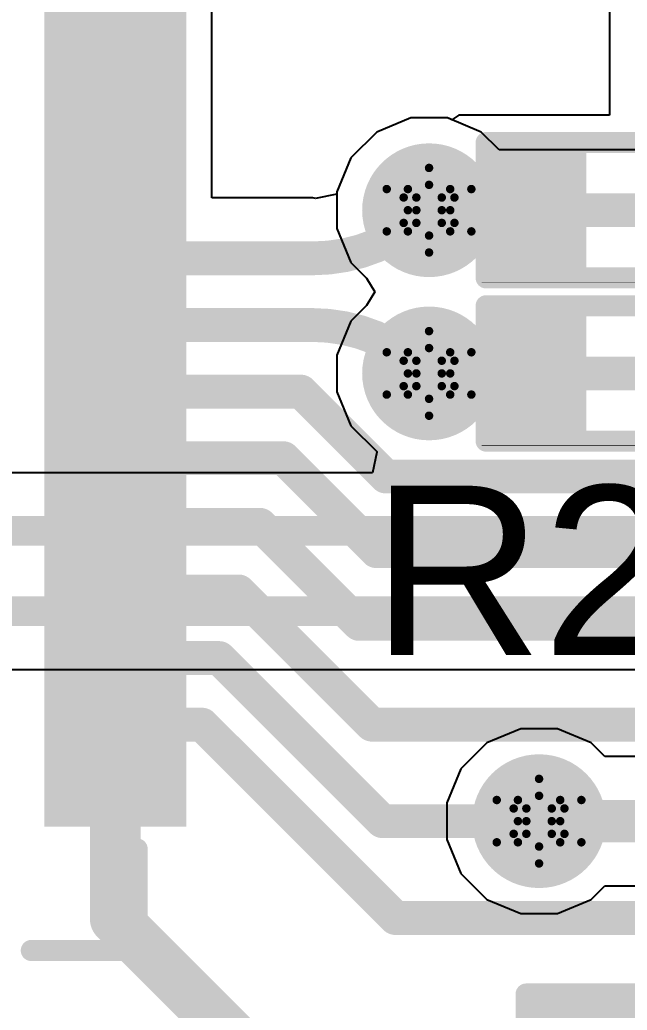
# Model space of a CAD drawing. Header units: inches. Extents: x -18 to 237, y -41 to 211.
# Drawn here: x 23 to 26.65, y 51.1 to 57.05 of the extents above; entities that cross this region are included whole.
import ezdxf

# ---------------------------------------------------------------- set-up
doc = ezdxf.new("R2010")
doc.units = ezdxf.units.IN
for name, color, linetype in [('Bottom Layer', 5, 'Continuous'), ('Bottom Solder', 6, 'Continuous'), ('Drill Drawing', 1, 'Continuous'), ('Top Layer', 1, 'Continuous'), ('Top Overlay', 2, 'Continuous'), ('Top Paste', 8, 'Continuous'), ('Top Solder', 216, 'Continuous'), ('Via Holes', 16, 'Continuous')]:
    doc.layers.add(name, color=color, linetype=linetype)
doc.styles.add('Arial', font='', dxfattribs={"height": 0.2})
doc.styles.get('Arial').set_extended_font_data('Arial')

# ---------------------------------------------------------------- blocks, each defined once
blk = doc.blocks.new('56_QFN__7_7__28')
at = {"layer": 'Top Layer'}
for points in [[(3.1, 1.91), (3.75, 1.91), (3.75, 1.69), (3.1, 1.69)], [(3.1, 1.51), (3.75, 1.51), (3.75, 1.29), (3.1, 1.29)], [(3.1, 1.11), (3.75, 1.11), (3.75, 0.89), (3.1, 0.89)], [(3.1, 0.71), (3.75, 0.71), (3.75, 0.49), (3.1, 0.49)], [(3.1, 0.31), (3.75, 0.31), (3.75, 0.09), (3.1, 0.09)], [(3.1, -0.09), (3.75, -0.09), (3.75, -0.31), (3.1, -0.31)], [(3.1, -0.49), (3.75, -0.49), (3.75, -0.71), (3.1, -0.71)], [(3.1, -0.89), (3.75, -0.89), (3.75, -1.11), (3.1, -1.11)], [(3.1, -1.29), (3.75, -1.29), (3.75, -1.51), (3.1, -1.51)], [(3.1, -1.69), (3.75, -1.69), (3.75, -1.91), (3.1, -1.91)], [(3.1, -2.09), (3.75, -2.09), (3.75, -2.31), (3.1, -2.31)], [(3.1, -2.49), (3.75, -2.49), (3.75, -2.71), (3.1, -2.71)]]:
    blk.add_hatch(color=1, dxfattribs=at).paths.add_polyline_path(points)
at = {"layer": 'Top Paste'}
for points in [[(3.1, 1.91), (3.75, 1.91), (3.75, 1.69), (3.1, 1.69)], [(3.1, 1.51), (3.75, 1.51), (3.75, 1.29), (3.1, 1.29)], [(3.1, 1.11), (3.75, 1.11), (3.75, 0.89), (3.1, 0.89)], [(3.1, 0.71), (3.75, 0.71), (3.75, 0.49), (3.1, 0.49)], [(3.1, 0.31), (3.75, 0.31), (3.75, 0.09), (3.1, 0.09)], [(3.1, -0.09), (3.75, -0.09), (3.75, -0.31), (3.1, -0.31)], [(3.1, -0.49), (3.75, -0.49), (3.75, -0.71), (3.1, -0.71)], [(3.1, -0.89), (3.75, -0.89), (3.75, -1.11), (3.1, -1.11)], [(3.1, -1.29), (3.75, -1.29), (3.75, -1.51), (3.1, -1.51)], [(3.1, -1.69), (3.75, -1.69), (3.75, -1.91), (3.1, -1.91)], [(3.1, -2.09), (3.75, -2.09), (3.75, -2.31), (3.1, -2.31)], [(3.1, -2.49), (3.75, -2.49), (3.75, -2.71), (3.1, -2.71)]]:
    blk.add_hatch(color=8, dxfattribs=at).paths.add_polyline_path(points)
at = {"layer": 'Top Solder'}
for points in [[(2.9984, 2.4116), (3.8516, 2.4116), (3.8516, 1.9884), (2.9984, 1.9884)], [(2.9984, 2.0116), (3.8516, 2.0116), (3.8516, 1.5884), (2.9984, 1.5884)], [(2.9984, 1.6116), (3.8516, 1.6116), (3.8516, 1.1884), (2.9984, 1.1884)], [(2.9984, 1.2116), (3.8516, 1.2116), (3.8516, 0.7884), (2.9984, 0.7884)], [(2.9984, 0.8116), (3.8516, 0.8116), (3.8516, 0.3884), (2.9984, 0.3884)], [(2.9984, 0.4116), (3.8516, 0.4116), (3.8516, -0.0116), (2.9984, -0.0116)], [(2.9984, 0.0116), (3.8516, 0.0116), (3.8516, -0.4116), (2.9984, -0.4116)], [(2.9984, -0.3884), (3.8516, -0.3884), (3.8516, -0.8116), (2.9984, -0.8116)], [(2.9984, -0.7884), (3.8516, -0.7884), (3.8516, -1.2116), (2.9984, -1.2116)], [(2.9984, -1.1884), (3.8516, -1.1884), (3.8516, -1.6116), (2.9984, -1.6116)], [(2.9984, -1.5884), (3.8516, -1.5884), (3.8516, -2.0116), (2.9984, -2.0116)], [(2.9984, -1.9884), (3.8516, -1.9884), (3.8516, -2.4116), (2.9984, -2.4116)], [(2.9984, -2.3884), (3.8516, -2.3884), (3.8516, -2.8116), (2.9984, -2.8116)]]:
    blk.add_hatch(color=216, dxfattribs=at).paths.add_polyline_path(points)
at = {"layer": 'Top Overlay'}
for points in [[(3.556, -3.556, 0.127, 0.127, 0), (3.556, -2.9464, 0.127, 0.127, 0)], [(2.921, -3.556, 0.127, 0.127, 0), (3.556, -3.556, 0.127, 0.127, 0)]]:
    blk.add_lwpolyline(points, format="xyseb", dxfattribs=at)
for points in [[(3.5242, -2.9464, 0.0635, 0.0635, 1), (3.5877, -2.9464, 0.0635, 0.0635, 1)], [(2.8893, -3.556, 0.0635, 0.0635, 1), (2.9527, -3.556, 0.0635, 0.0635, 1)], [(3.5242, -3.556, 0.0635, 0.0635, 1), (3.5877, -3.556, 0.0635, 0.0635, 1)], [(3.5242, -3.556, 0.0635, 0.0635, 1), (3.5877, -3.556, 0.0635, 0.0635, 1)]]:
    blk.add_lwpolyline(points, format="xyseb", close=True, dxfattribs=at)
blk = doc.blocks.new('R___0402_55')
at = {"layer": 'Top Layer'}
for points in [[(-0.6985, -0.3175), (-0.6985, 0.3175), (-0.2413, 0.3175), (-0.2413, -0.3175)], [(0.2413, -0.3175), (0.2413, 0.3175), (0.6985, 0.3175), (0.6985, -0.3175)]]:
    blk.add_hatch(color=1, dxfattribs=at).paths.add_polyline_path(points)
at = {"layer": 'Top Paste'}
for points in [[(-0.6985, -0.3175), (-0.6985, 0.3175), (-0.2413, 0.3175), (-0.2413, -0.3175)], [(0.2413, -0.3175), (0.2413, 0.3175), (0.6985, 0.3175), (0.6985, -0.3175)]]:
    blk.add_hatch(color=8, dxfattribs=at).paths.add_polyline_path(points)
at = {"layer": 'Top Solder'}
for points in [[(-0.7535, -0.3725), (-0.7535, 0.3725), (-0.1863, 0.3725), (-0.1863, -0.3725)], [(0.1863, -0.3725), (0.1863, 0.3725), (0.7535, 0.3725), (0.7535, -0.3725)]]:
    blk.add_hatch(color=216, dxfattribs=at).paths.add_polyline_path(points)
at = {"layer": 'Top Overlay'}
for points in [[(-0.7874, -0.4064, 0.127, 0.127, 0), (-0.7874, 0.4064, 0.127, 0.127, 0)], [(-0.7874, 0.4064, 0.127, 0.127, 0), (0.7874, 0.4064, 0.127, 0.127, 0)], [(0.7874, -0.4064, 0.127, 0.127, 0), (0.7874, 0.4064, 0.127, 0.127, 0)], [(-0.7874, -0.4064, 0.127, 0.127, 0), (0.7874, -0.4064, 0.127, 0.127, 0)], [(-0.8128, -0.4318, 0.00323, 0.00323, 0), (0.8128, -0.4318, 0.00323, 0.00323, 0)]]:
    blk.add_lwpolyline(points, format="xyseb", dxfattribs=at)
for points in [[(-0.8191, 0.4064, 0.0635, 0.0635, 1), (-0.7556, 0.4064, 0.0635, 0.0635, 1)], [(-0.8191, 0.4064, 0.0635, 0.0635, 1), (-0.7556, 0.4064, 0.0635, 0.0635, 1)], [(0.7556, 0.4064, 0.0635, 0.0635, 1), (0.8191, 0.4064, 0.0635, 0.0635, 1)], [(0.7556, 0.4064, 0.0635, 0.0635, 1), (0.8191, 0.4064, 0.0635, 0.0635, 1)], [(-0.8191, -0.4064, 0.0635, 0.0635, 1), (-0.7556, -0.4064, 0.0635, 0.0635, 1)], [(-0.8191, -0.4064, 0.0635, 0.0635, 1), (-0.7556, -0.4064, 0.0635, 0.0635, 1)], [(0.7556, -0.4064, 0.0635, 0.0635, 1), (0.8191, -0.4064, 0.0635, 0.0635, 1)], [(0.7556, -0.4064, 0.0635, 0.0635, 1), (0.8191, -0.4064, 0.0635, 0.0635, 1)], [(-0.8136, -0.4318, 0.00161, 0.00161, 1), (-0.812, -0.4318, 0.00161, 0.00161, 1)], [(0.812, -0.4318, 0.00161, 0.00161, 1), (0.8136, -0.4318, 0.00161, 0.00161, 1)]]:
    blk.add_lwpolyline(points, format="xyseb", close=True, dxfattribs=at)
blk = doc.blocks.new('R___0402_56')
at = {"layer": 'Top Layer'}
for points in [[(-0.6985, -0.3175), (-0.6985, 0.3175), (-0.2413, 0.3175), (-0.2413, -0.3175)], [(0.2413, -0.3175), (0.2413, 0.3175), (0.6985, 0.3175), (0.6985, -0.3175)]]:
    blk.add_hatch(color=1, dxfattribs=at).paths.add_polyline_path(points)
at = {"layer": 'Top Paste'}
for points in [[(-0.6985, -0.3175), (-0.6985, 0.3175), (-0.2413, 0.3175), (-0.2413, -0.3175)], [(0.2413, -0.3175), (0.2413, 0.3175), (0.6985, 0.3175), (0.6985, -0.3175)]]:
    blk.add_hatch(color=8, dxfattribs=at).paths.add_polyline_path(points)
at = {"layer": 'Top Solder'}
for points in [[(-0.7535, -0.3725), (-0.7535, 0.3725), (-0.1863, 0.3725), (-0.1863, -0.3725)], [(0.1863, -0.3725), (0.1863, 0.3725), (0.7535, 0.3725), (0.7535, -0.3725)]]:
    blk.add_hatch(color=216, dxfattribs=at).paths.add_polyline_path(points)
at = {"layer": 'Top Overlay'}
for points in [[(-0.7874, -0.4064, 0.127, 0.127, 0), (-0.7874, 0.4064, 0.127, 0.127, 0)], [(-0.7874, 0.4064, 0.127, 0.127, 0), (0.7874, 0.4064, 0.127, 0.127, 0)], [(0.7874, -0.4064, 0.127, 0.127, 0), (0.7874, 0.4064, 0.127, 0.127, 0)], [(-0.7874, -0.4064, 0.127, 0.127, 0), (0.7874, -0.4064, 0.127, 0.127, 0)], [(-0.8128, -0.4318, 0.00323, 0.00323, 0), (0.8128, -0.4318, 0.00323, 0.00323, 0)]]:
    blk.add_lwpolyline(points, format="xyseb", dxfattribs=at)
for points in [[(-0.8191, 0.4064, 0.0635, 0.0635, 1), (-0.7556, 0.4064, 0.0635, 0.0635, 1)], [(-0.8191, 0.4064, 0.0635, 0.0635, 1), (-0.7556, 0.4064, 0.0635, 0.0635, 1)], [(0.7556, 0.4064, 0.0635, 0.0635, 1), (0.8191, 0.4064, 0.0635, 0.0635, 1)], [(0.7556, 0.4064, 0.0635, 0.0635, 1), (0.8191, 0.4064, 0.0635, 0.0635, 1)], [(-0.8191, -0.4064, 0.0635, 0.0635, 1), (-0.7556, -0.4064, 0.0635, 0.0635, 1)], [(-0.8191, -0.4064, 0.0635, 0.0635, 1), (-0.7556, -0.4064, 0.0635, 0.0635, 1)], [(0.7556, -0.4064, 0.0635, 0.0635, 1), (0.8191, -0.4064, 0.0635, 0.0635, 1)], [(0.7556, -0.4064, 0.0635, 0.0635, 1), (0.8191, -0.4064, 0.0635, 0.0635, 1)], [(-0.8136, -0.4318, 0.00161, 0.00161, 1), (-0.812, -0.4318, 0.00161, 0.00161, 1)], [(0.812, -0.4318, 0.00161, 0.00161, 1), (0.8136, -0.4318, 0.00161, 0.00161, 1)]]:
    blk.add_lwpolyline(points, format="xyseb", close=True, dxfattribs=at)
blk = doc.blocks.new('C___0402_129')
at = {"layer": 'Top Layer'}
for points in [[(-0.6985, -0.3175), (-0.6985, 0.3175), (-0.2413, 0.3175), (-0.2413, -0.3175)], [(0.2413, -0.3175), (0.2413, 0.3175), (0.6985, 0.3175), (0.6985, -0.3175)]]:
    blk.add_hatch(color=1, dxfattribs=at).paths.add_polyline_path(points)
at = {"layer": 'Top Paste'}
for points in [[(-0.6985, -0.3175), (-0.6985, 0.3175), (-0.2413, 0.3175), (-0.2413, -0.3175)], [(0.2413, -0.3175), (0.2413, 0.3175), (0.6985, 0.3175), (0.6985, -0.3175)]]:
    blk.add_hatch(color=8, dxfattribs=at).paths.add_polyline_path(points)
at = {"layer": 'Top Solder'}
for points in [[(-0.7585, -0.3775), (-0.7585, 0.3775), (-0.1813, 0.3775), (-0.1813, -0.3775)], [(0.1813, -0.3775), (0.1813, 0.3775), (0.7585, 0.3775), (0.7585, -0.3775)]]:
    blk.add_hatch(color=216, dxfattribs=at).paths.add_polyline_path(points)
at = {"layer": 'Top Overlay'}
for points in [[(-0.7874, 0.4064, 0.127, 0.127, 0), (-0.7874, -0.4064, 0.127, 0.127, 0)], [(-0.7874, 0.4064, 0.127, 0.127, 0), (-0.2794, 0.4064, 0.127, 0.127, 0)], [(0.2794, 0.4064, 0.127, 0.127, 0), (0.7874, 0.4064, 0.127, 0.127, 0)], [(0.7874, 0.4064, 0.127, 0.127, 0), (0.7874, -0.4064, 0.127, 0.127, 0)], [(-0.7874, -0.4064, 0.127, 0.127, 0), (-0.2794, -0.4064, 0.127, 0.127, 0)], [(0.2794, -0.4064, 0.127, 0.127, 0), (0.7874, -0.4064, 0.127, 0.127, 0)]]:
    blk.add_lwpolyline(points, format="xyseb", dxfattribs=at)
for points in [[(-0.8191, 0.4064, 0.0635, 0.0635, 1), (-0.7556, 0.4064, 0.0635, 0.0635, 1)], [(-0.8191, 0.4064, 0.0635, 0.0635, 1), (-0.7556, 0.4064, 0.0635, 0.0635, 1)], [(-0.3111, 0.4064, 0.0635, 0.0635, 1), (-0.2477, 0.4064, 0.0635, 0.0635, 1)], [(0.2477, 0.4064, 0.0635, 0.0635, 1), (0.3111, 0.4064, 0.0635, 0.0635, 1)], [(0.7556, 0.4064, 0.0635, 0.0635, 1), (0.8191, 0.4064, 0.0635, 0.0635, 1)], [(0.7556, 0.4064, 0.0635, 0.0635, 1), (0.8191, 0.4064, 0.0635, 0.0635, 1)], [(-0.8191, -0.4064, 0.0635, 0.0635, 1), (-0.7556, -0.4064, 0.0635, 0.0635, 1)], [(-0.8191, -0.4064, 0.0635, 0.0635, 1), (-0.7556, -0.4064, 0.0635, 0.0635, 1)], [(-0.3111, -0.4064, 0.0635, 0.0635, 1), (-0.2477, -0.4064, 0.0635, 0.0635, 1)], [(0.2477, -0.4064, 0.0635, 0.0635, 1), (0.3111, -0.4064, 0.0635, 0.0635, 1)], [(0.7556, -0.4064, 0.0635, 0.0635, 1), (0.8191, -0.4064, 0.0635, 0.0635, 1)], [(0.7556, -0.4064, 0.0635, 0.0635, 1), (0.8191, -0.4064, 0.0635, 0.0635, 1)]]:
    blk.add_lwpolyline(points, format="xyseb", close=True, dxfattribs=at)

msp = doc.modelspace()

# ---------------------------------------------------------------- hatches: boundary and pattern name
at = {"layer": 'Bottom Layer'}
h = msp.add_hatch(color=5, dxfattribs=at)
edge = h.paths.add_edge_path()
edge.add_arc((25.4604, 55.9037), 0.3, 0, 360)
h = msp.add_hatch(color=5, dxfattribs=at)
edge = h.paths.add_edge_path()
edge.add_arc((25.4604, 54.9237), 0.3, 0, 360)
h = msp.add_hatch(color=5, dxfattribs=at)
edge = h.paths.add_edge_path()
edge.add_arc((26.1208, 52.2353), 0.3, 0, 360)
at = {"layer": 'Bottom Solder'}
h = msp.add_hatch(color=6, dxfattribs=at)
edge = h.paths.add_edge_path()
edge.add_arc((25.4604, 55.9037), 0.4016, 0, 360)
h = msp.add_hatch(color=6, dxfattribs=at)
edge = h.paths.add_edge_path()
edge.add_arc((25.4604, 54.9237), 0.4016, 0, 360)
h = msp.add_hatch(color=6, dxfattribs=at)
edge = h.paths.add_edge_path()
edge.add_arc((26.1208, 52.2353), 0.4016, 0, 360)
at = {"layer": 'Top Layer'}
h = msp.add_hatch(color=1, dxfattribs=at)
edge = h.paths.add_edge_path()
edge.add_arc((25.4604, 55.9037), 0.3, 0, 360)
h = msp.add_hatch(color=1, dxfattribs=at)
edge = h.paths.add_edge_path()
edge.add_arc((25.4604, 54.9237), 0.3, 0, 360)
h = msp.add_hatch(color=1, dxfattribs=at)
edge = h.paths.add_edge_path()
edge.add_arc((26.1208, 52.2353), 0.3, 0, 360)
at = {"layer": 'Top Solder'}
h = msp.add_hatch(color=216, dxfattribs=at)
edge = h.paths.add_edge_path()
edge.add_arc((25.4604, 55.9037), 0.4016, 0, 360)
h = msp.add_hatch(color=216, dxfattribs=at)
edge = h.paths.add_edge_path()
edge.add_arc((25.4604, 54.9237), 0.4016, 0, 360)
h = msp.add_hatch(color=216, dxfattribs=at)
edge = h.paths.add_edge_path()
edge.add_arc((26.1208, 52.2353), 0.4016, 0, 360)
at = {"layer": 'Via Holes'}
h = msp.add_hatch(color=7, dxfattribs=at)
edge = h.paths.add_edge_path()
edge.add_arc((25.4604, 55.9037), 0.15, 0, 360)
h = msp.add_hatch(color=7, dxfattribs=at)
edge = h.paths.add_edge_path()
edge.add_arc((25.4604, 54.9237), 0.15, 0, 360)
h = msp.add_hatch(color=7, dxfattribs=at)
edge = h.paths.add_edge_path()
edge.add_arc((26.1208, 52.2353), 0.15, 0, 360)

# ---------------------------------------------------------------- linework, layer by layer
at = {"layer": 'Bottom Layer'}
for p, q in [((25.3502, 56.4577), (25.1466, 56.3733)), ((25.5706, 56.4577), (25.3502, 56.4577)), ((25.7742, 56.3733), (25.5706, 56.4577)), ((25.1466, 56.3733), (24.9907, 56.2175)), ((25.8813, 56.2663), (25.7742, 56.3733)), ((30.6941, 56.2663), (25.8813, 56.2663)), ((24.9907, 56.2175), (24.9064, 56.0139)), ((24.9064, 56.0139), (24.9064, 55.7935)), ((24.9064, 55.7935), (24.9907, 55.5899)), ((24.9907, 55.5899), (25.084, 55.4967)), ((25.084, 55.4967), (25.1343, 55.4137)), ((25.1343, 55.4137), (25.084, 55.3307)), ((25.084, 55.3307), (24.9907, 55.2375)), ((24.9907, 55.2375), (24.9064, 55.0339)), ((24.9064, 55.0339), (24.9064, 54.8135)), ((24.9064, 54.8135), (24.9907, 54.6099)), ((24.9907, 54.6099), (25.146, 54.4546)), ((25.146, 54.4511), (25.1199, 54.3276)), ((25.146, 54.4546), (25.146, 54.4511)), ((25.1199, 54.3276), (22.2127, 54.3276)), ((22.6069, 53.1458), (32.2016, 53.1458)), ((26.0106, 52.7893), (25.807, 52.7049)), ((26.231, 52.7893), (26.0106, 52.7893)), ((26.4346, 52.7049), (26.231, 52.7893)), ((25.807, 52.7049), (25.6511, 52.5491)), ((26.5158, 52.6238), (26.4346, 52.7049)), ((33.9251, 52.6238), (26.5158, 52.6238)), ((25.6511, 52.5491), (25.5668, 52.3455)), ((25.5668, 52.3455), (25.5668, 52.1251)), ((25.5668, 52.1251), (25.6511, 51.9215)), ((25.6511, 51.9215), (25.807, 51.7656)), ((26.4346, 51.7656), (26.5158, 51.8468)), ((26.5158, 51.8468), (31.2094, 51.8468)), ((25.807, 51.7656), (26.0106, 51.6813)), ((26.231, 51.6813), (26.4346, 51.7656)), ((26.0106, 51.6813), (26.231, 51.6813))]:
    msp.add_line(p, q, dxfattribs=at)
for points in [[(25.4604, 55.9037, 0.2032, 0.2032, 0), (31.1151, 55.9037, 0.2032, 0.2032, 0)], [(25.4604, 54.9237, 0.2032, 0.2032, 0), (31.496, 54.9237, 0.2032, 0.2032, 0)], [(22.2127, 53.978, 0.1778, 0.1778, 0), (32.0017, 53.978, 0.1778, 0.1778, 0)], [(22.4126, 53.4954, 0.1778, 0.1778, 0), (32.2016, 53.4954, 0.1778, 0.1778, 0)], [(26.1208, 52.2353, 0.254, 0.254, 0), (34.086, 52.2353, 0.254, 0.254, 0)]]:
    msp.add_lwpolyline(points, format="xyseb", dxfattribs=at)
for points in [[(25.4096, 55.9037, 0.1016, 0.1016, 1), (25.5112, 55.9037, 0.1016, 0.1016, 1)], [(25.4096, 54.9237, 0.1016, 0.1016, 1), (25.5112, 54.9237, 0.1016, 0.1016, 1)], [(26.0573, 52.2353, 0.127, 0.127, 1), (26.1843, 52.2353, 0.127, 0.127, 1)]]:
    msp.add_lwpolyline(points, format="xyseb", close=True, dxfattribs=at)
at = {"layer": 'Drill Drawing'}
for points in [[(25.3334, 56.0307, 0.0508, 0.0508, 0), (25.4604, 56.1577, 0.0508, 0.0508, 0)], [(25.4604, 56.1577, 0.0508, 0.0508, 0), (25.5874, 56.0307, 0.0508, 0.0508, 0)], [(25.3842, 55.9799, 0.0508, 0.0508, 0), (25.4604, 56.0561, 0.0508, 0.0508, 0)], [(25.4604, 56.0561, 0.0508, 0.0508, 0), (25.5366, 55.9799, 0.0508, 0.0508, 0)], [(25.2064, 56.0307, 0.0508, 0.0508, 0), (25.3334, 55.9037, 0.0508, 0.0508, 0)], [(25.2064, 56.0307, 0.0508, 0.0508, 0), (25.3334, 56.0307, 0.0508, 0.0508, 0)], [(25.5874, 56.0307, 0.0508, 0.0508, 0), (25.7144, 56.0307, 0.0508, 0.0508, 0)], [(25.5874, 55.9037, 0.0508, 0.0508, 0), (25.7144, 56.0307, 0.0508, 0.0508, 0)], [(25.308, 55.9799, 0.0508, 0.0508, 0), (25.3842, 55.9037, 0.0508, 0.0508, 0)], [(25.308, 55.9799, 0.0508, 0.0508, 0), (25.3842, 55.9799, 0.0508, 0.0508, 0)], [(25.5366, 55.9799, 0.0508, 0.0508, 0), (25.6128, 55.9799, 0.0508, 0.0508, 0)], [(25.5366, 55.9037, 0.0508, 0.0508, 0), (25.6128, 55.9799, 0.0508, 0.0508, 0)], [(25.2064, 55.7767, 0.0508, 0.0508, 0), (25.3334, 55.9037, 0.0508, 0.0508, 0)], [(25.308, 55.8275, 0.0508, 0.0508, 0), (25.3842, 55.9037, 0.0508, 0.0508, 0)], [(25.5366, 55.9037, 0.0508, 0.0508, 0), (25.6128, 55.8275, 0.0508, 0.0508, 0)], [(25.5874, 55.9037, 0.0508, 0.0508, 0), (25.7144, 55.7767, 0.0508, 0.0508, 0)], [(25.308, 55.8275, 0.0508, 0.0508, 0), (25.3842, 55.8275, 0.0508, 0.0508, 0)], [(25.3842, 55.8275, 0.0508, 0.0508, 0), (25.4604, 55.7513, 0.0508, 0.0508, 0)], [(25.4604, 55.7513, 0.0508, 0.0508, 0), (25.5366, 55.8275, 0.0508, 0.0508, 0)], [(25.5366, 55.8275, 0.0508, 0.0508, 0), (25.6128, 55.8275, 0.0508, 0.0508, 0)], [(25.2064, 55.7767, 0.0508, 0.0508, 0), (25.3334, 55.7767, 0.0508, 0.0508, 0)], [(25.3334, 55.7767, 0.0508, 0.0508, 0), (25.4604, 55.6497, 0.0508, 0.0508, 0)], [(25.4604, 55.6497, 0.0508, 0.0508, 0), (25.5874, 55.7767, 0.0508, 0.0508, 0)], [(25.5874, 55.7767, 0.0508, 0.0508, 0), (25.7144, 55.7767, 0.0508, 0.0508, 0)], [(25.3334, 55.0507, 0.0508, 0.0508, 0), (25.4604, 55.1777, 0.0508, 0.0508, 0)], [(25.4604, 55.1777, 0.0508, 0.0508, 0), (25.5874, 55.0507, 0.0508, 0.0508, 0)], [(25.2064, 55.0507, 0.0508, 0.0508, 0), (25.3334, 54.9237, 0.0508, 0.0508, 0)], [(25.2064, 55.0507, 0.0508, 0.0508, 0), (25.3334, 55.0507, 0.0508, 0.0508, 0)], [(25.3842, 54.9999, 0.0508, 0.0508, 0), (25.4604, 55.0761, 0.0508, 0.0508, 0)], [(25.4604, 55.0761, 0.0508, 0.0508, 0), (25.5366, 54.9999, 0.0508, 0.0508, 0)], [(25.5874, 55.0507, 0.0508, 0.0508, 0), (25.7144, 55.0507, 0.0508, 0.0508, 0)], [(25.5874, 54.9237, 0.0508, 0.0508, 0), (25.7144, 55.0507, 0.0508, 0.0508, 0)], [(25.308, 54.9999, 0.0508, 0.0508, 0), (25.3842, 54.9237, 0.0508, 0.0508, 0)], [(25.308, 54.9999, 0.0508, 0.0508, 0), (25.3842, 54.9999, 0.0508, 0.0508, 0)], [(25.5366, 54.9999, 0.0508, 0.0508, 0), (25.6128, 54.9999, 0.0508, 0.0508, 0)], [(25.5366, 54.9237, 0.0508, 0.0508, 0), (25.6128, 54.9999, 0.0508, 0.0508, 0)], [(25.2064, 54.7967, 0.0508, 0.0508, 0), (25.3334, 54.9237, 0.0508, 0.0508, 0)], [(25.308, 54.8475, 0.0508, 0.0508, 0), (25.3842, 54.9237, 0.0508, 0.0508, 0)], [(25.5366, 54.9237, 0.0508, 0.0508, 0), (25.6128, 54.8475, 0.0508, 0.0508, 0)], [(25.5874, 54.9237, 0.0508, 0.0508, 0), (25.7144, 54.7967, 0.0508, 0.0508, 0)], [(25.308, 54.8475, 0.0508, 0.0508, 0), (25.3842, 54.8475, 0.0508, 0.0508, 0)], [(25.3842, 54.8475, 0.0508, 0.0508, 0), (25.4604, 54.7713, 0.0508, 0.0508, 0)], [(25.4604, 54.7713, 0.0508, 0.0508, 0), (25.5366, 54.8475, 0.0508, 0.0508, 0)], [(25.5366, 54.8475, 0.0508, 0.0508, 0), (25.6128, 54.8475, 0.0508, 0.0508, 0)], [(25.2064, 54.7967, 0.0508, 0.0508, 0), (25.3334, 54.7967, 0.0508, 0.0508, 0)], [(25.3334, 54.7967, 0.0508, 0.0508, 0), (25.4604, 54.6697, 0.0508, 0.0508, 0)], [(25.4604, 54.6697, 0.0508, 0.0508, 0), (25.5874, 54.7967, 0.0508, 0.0508, 0)], [(25.5874, 54.7967, 0.0508, 0.0508, 0), (25.7144, 54.7967, 0.0508, 0.0508, 0)], [(25.9938, 52.3623, 0.0508, 0.0508, 0), (26.1208, 52.4893, 0.0508, 0.0508, 0)], [(26.1208, 52.4893, 0.0508, 0.0508, 0), (26.2478, 52.3623, 0.0508, 0.0508, 0)], [(26.0446, 52.3115, 0.0508, 0.0508, 0), (26.1208, 52.3877, 0.0508, 0.0508, 0)], [(26.1208, 52.3877, 0.0508, 0.0508, 0), (26.197, 52.3115, 0.0508, 0.0508, 0)], [(25.8668, 52.3623, 0.0508, 0.0508, 0), (25.9938, 52.2353, 0.0508, 0.0508, 0)], [(25.8668, 52.3623, 0.0508, 0.0508, 0), (25.9938, 52.3623, 0.0508, 0.0508, 0)], [(25.9684, 52.3115, 0.0508, 0.0508, 0), (26.0446, 52.2353, 0.0508, 0.0508, 0)], [(25.9684, 52.3115, 0.0508, 0.0508, 0), (26.0446, 52.3115, 0.0508, 0.0508, 0)], [(26.197, 52.3115, 0.0508, 0.0508, 0), (26.2732, 52.3115, 0.0508, 0.0508, 0)], [(26.197, 52.2353, 0.0508, 0.0508, 0), (26.2732, 52.3115, 0.0508, 0.0508, 0)], [(26.2478, 52.3623, 0.0508, 0.0508, 0), (26.3748, 52.3623, 0.0508, 0.0508, 0)], [(26.2478, 52.2353, 0.0508, 0.0508, 0), (26.3748, 52.3623, 0.0508, 0.0508, 0)], [(25.8668, 52.1083, 0.0508, 0.0508, 0), (25.9938, 52.2353, 0.0508, 0.0508, 0)], [(25.9684, 52.1591, 0.0508, 0.0508, 0), (26.0446, 52.2353, 0.0508, 0.0508, 0)], [(26.197, 52.2353, 0.0508, 0.0508, 0), (26.2732, 52.1591, 0.0508, 0.0508, 0)], [(26.2478, 52.2353, 0.0508, 0.0508, 0), (26.3748, 52.1083, 0.0508, 0.0508, 0)], [(25.9684, 52.1591, 0.0508, 0.0508, 0), (26.0446, 52.1591, 0.0508, 0.0508, 0)], [(26.0446, 52.1591, 0.0508, 0.0508, 0), (26.1208, 52.0829, 0.0508, 0.0508, 0)], [(26.1208, 52.0829, 0.0508, 0.0508, 0), (26.197, 52.1591, 0.0508, 0.0508, 0)], [(26.197, 52.1591, 0.0508, 0.0508, 0), (26.2732, 52.1591, 0.0508, 0.0508, 0)], [(25.8668, 52.1083, 0.0508, 0.0508, 0), (25.9938, 52.1083, 0.0508, 0.0508, 0)], [(25.9938, 52.1083, 0.0508, 0.0508, 0), (26.1208, 51.9813, 0.0508, 0.0508, 0)], [(26.1208, 51.9813, 0.0508, 0.0508, 0), (26.2478, 52.1083, 0.0508, 0.0508, 0)], [(26.2478, 52.1083, 0.0508, 0.0508, 0), (26.3748, 52.1083, 0.0508, 0.0508, 0)]]:
    msp.add_lwpolyline(points, format="xyseb", dxfattribs=at)
for points in [[(25.4477, 56.1577, 0.0254, 0.0254, 1), (25.4731, 56.1577, 0.0254, 0.0254, 1)], [(25.4477, 56.1577, 0.0254, 0.0254, 1), (25.4731, 56.1577, 0.0254, 0.0254, 1)], [(25.4477, 56.0561, 0.0254, 0.0254, 1), (25.4731, 56.0561, 0.0254, 0.0254, 1)], [(25.4477, 56.0561, 0.0254, 0.0254, 1), (25.4731, 56.0561, 0.0254, 0.0254, 1)], [(25.1937, 56.0307, 0.0254, 0.0254, 1), (25.2191, 56.0307, 0.0254, 0.0254, 1)], [(25.1937, 56.0307, 0.0254, 0.0254, 1), (25.2191, 56.0307, 0.0254, 0.0254, 1)], [(25.3207, 56.0307, 0.0254, 0.0254, 1), (25.3461, 56.0307, 0.0254, 0.0254, 1)], [(25.3207, 56.0307, 0.0254, 0.0254, 1), (25.3461, 56.0307, 0.0254, 0.0254, 1)], [(25.5747, 56.0307, 0.0254, 0.0254, 1), (25.6001, 56.0307, 0.0254, 0.0254, 1)], [(25.5747, 56.0307, 0.0254, 0.0254, 1), (25.6001, 56.0307, 0.0254, 0.0254, 1)], [(25.7017, 56.0307, 0.0254, 0.0254, 1), (25.7271, 56.0307, 0.0254, 0.0254, 1)], [(25.7017, 56.0307, 0.0254, 0.0254, 1), (25.7271, 56.0307, 0.0254, 0.0254, 1)], [(25.2953, 55.9799, 0.0254, 0.0254, 1), (25.3207, 55.9799, 0.0254, 0.0254, 1)], [(25.2953, 55.9799, 0.0254, 0.0254, 1), (25.3207, 55.9799, 0.0254, 0.0254, 1)], [(25.3715, 55.9799, 0.0254, 0.0254, 1), (25.3969, 55.9799, 0.0254, 0.0254, 1)], [(25.3715, 55.9799, 0.0254, 0.0254, 1), (25.3969, 55.9799, 0.0254, 0.0254, 1)], [(25.5239, 55.9799, 0.0254, 0.0254, 1), (25.5493, 55.9799, 0.0254, 0.0254, 1)], [(25.5239, 55.9799, 0.0254, 0.0254, 1), (25.5493, 55.9799, 0.0254, 0.0254, 1)], [(25.6001, 55.9799, 0.0254, 0.0254, 1), (25.6255, 55.9799, 0.0254, 0.0254, 1)], [(25.6001, 55.9799, 0.0254, 0.0254, 1), (25.6255, 55.9799, 0.0254, 0.0254, 1)], [(25.3207, 55.9037, 0.0254, 0.0254, 1), (25.3461, 55.9037, 0.0254, 0.0254, 1)], [(25.3207, 55.9037, 0.0254, 0.0254, 1), (25.3461, 55.9037, 0.0254, 0.0254, 1)], [(25.3715, 55.9037, 0.0254, 0.0254, 1), (25.3969, 55.9037, 0.0254, 0.0254, 1)], [(25.3715, 55.9037, 0.0254, 0.0254, 1), (25.3969, 55.9037, 0.0254, 0.0254, 1)], [(25.5239, 55.9037, 0.0254, 0.0254, 1), (25.5493, 55.9037, 0.0254, 0.0254, 1)], [(25.5239, 55.9037, 0.0254, 0.0254, 1), (25.5493, 55.9037, 0.0254, 0.0254, 1)], [(25.5747, 55.9037, 0.0254, 0.0254, 1), (25.6001, 55.9037, 0.0254, 0.0254, 1)], [(25.5747, 55.9037, 0.0254, 0.0254, 1), (25.6001, 55.9037, 0.0254, 0.0254, 1)], [(25.2953, 55.8275, 0.0254, 0.0254, 1), (25.3207, 55.8275, 0.0254, 0.0254, 1)], [(25.2953, 55.8275, 0.0254, 0.0254, 1), (25.3207, 55.8275, 0.0254, 0.0254, 1)], [(25.3715, 55.8275, 0.0254, 0.0254, 1), (25.3969, 55.8275, 0.0254, 0.0254, 1)], [(25.3715, 55.8275, 0.0254, 0.0254, 1), (25.3969, 55.8275, 0.0254, 0.0254, 1)], [(25.5239, 55.8275, 0.0254, 0.0254, 1), (25.5493, 55.8275, 0.0254, 0.0254, 1)], [(25.5239, 55.8275, 0.0254, 0.0254, 1), (25.5493, 55.8275, 0.0254, 0.0254, 1)], [(25.6001, 55.8275, 0.0254, 0.0254, 1), (25.6255, 55.8275, 0.0254, 0.0254, 1)], [(25.6001, 55.8275, 0.0254, 0.0254, 1), (25.6255, 55.8275, 0.0254, 0.0254, 1)], [(25.1937, 55.7767, 0.0254, 0.0254, 1), (25.2191, 55.7767, 0.0254, 0.0254, 1)], [(25.1937, 55.7767, 0.0254, 0.0254, 1), (25.2191, 55.7767, 0.0254, 0.0254, 1)], [(25.3207, 55.7767, 0.0254, 0.0254, 1), (25.3461, 55.7767, 0.0254, 0.0254, 1)], [(25.3207, 55.7767, 0.0254, 0.0254, 1), (25.3461, 55.7767, 0.0254, 0.0254, 1)], [(25.5747, 55.7767, 0.0254, 0.0254, 1), (25.6001, 55.7767, 0.0254, 0.0254, 1)], [(25.5747, 55.7767, 0.0254, 0.0254, 1), (25.6001, 55.7767, 0.0254, 0.0254, 1)], [(25.7017, 55.7767, 0.0254, 0.0254, 1), (25.7271, 55.7767, 0.0254, 0.0254, 1)], [(25.7017, 55.7767, 0.0254, 0.0254, 1), (25.7271, 55.7767, 0.0254, 0.0254, 1)], [(25.4477, 55.7513, 0.0254, 0.0254, 1), (25.4731, 55.7513, 0.0254, 0.0254, 1)], [(25.4477, 55.7513, 0.0254, 0.0254, 1), (25.4731, 55.7513, 0.0254, 0.0254, 1)], [(25.4477, 55.6497, 0.0254, 0.0254, 1), (25.4731, 55.6497, 0.0254, 0.0254, 1)], [(25.4477, 55.6497, 0.0254, 0.0254, 1), (25.4731, 55.6497, 0.0254, 0.0254, 1)], [(25.4477, 55.1777, 0.0254, 0.0254, 1), (25.4731, 55.1777, 0.0254, 0.0254, 1)], [(25.4477, 55.1777, 0.0254, 0.0254, 1), (25.4731, 55.1777, 0.0254, 0.0254, 1)], [(25.1937, 55.0507, 0.0254, 0.0254, 1), (25.2191, 55.0507, 0.0254, 0.0254, 1)], [(25.1937, 55.0507, 0.0254, 0.0254, 1), (25.2191, 55.0507, 0.0254, 0.0254, 1)], [(25.3207, 55.0507, 0.0254, 0.0254, 1), (25.3461, 55.0507, 0.0254, 0.0254, 1)], [(25.3207, 55.0507, 0.0254, 0.0254, 1), (25.3461, 55.0507, 0.0254, 0.0254, 1)], [(25.4477, 55.0761, 0.0254, 0.0254, 1), (25.4731, 55.0761, 0.0254, 0.0254, 1)], [(25.4477, 55.0761, 0.0254, 0.0254, 1), (25.4731, 55.0761, 0.0254, 0.0254, 1)], [(25.5747, 55.0507, 0.0254, 0.0254, 1), (25.6001, 55.0507, 0.0254, 0.0254, 1)], [(25.5747, 55.0507, 0.0254, 0.0254, 1), (25.6001, 55.0507, 0.0254, 0.0254, 1)], [(25.7017, 55.0507, 0.0254, 0.0254, 1), (25.7271, 55.0507, 0.0254, 0.0254, 1)], [(25.7017, 55.0507, 0.0254, 0.0254, 1), (25.7271, 55.0507, 0.0254, 0.0254, 1)], [(25.2953, 54.9999, 0.0254, 0.0254, 1), (25.3207, 54.9999, 0.0254, 0.0254, 1)], [(25.2953, 54.9999, 0.0254, 0.0254, 1), (25.3207, 54.9999, 0.0254, 0.0254, 1)], [(25.3715, 54.9999, 0.0254, 0.0254, 1), (25.3969, 54.9999, 0.0254, 0.0254, 1)], [(25.3715, 54.9999, 0.0254, 0.0254, 1), (25.3969, 54.9999, 0.0254, 0.0254, 1)], [(25.5239, 54.9999, 0.0254, 0.0254, 1), (25.5493, 54.9999, 0.0254, 0.0254, 1)], [(25.5239, 54.9999, 0.0254, 0.0254, 1), (25.5493, 54.9999, 0.0254, 0.0254, 1)], [(25.6001, 54.9999, 0.0254, 0.0254, 1), (25.6255, 54.9999, 0.0254, 0.0254, 1)], [(25.6001, 54.9999, 0.0254, 0.0254, 1), (25.6255, 54.9999, 0.0254, 0.0254, 1)], [(25.3207, 54.9237, 0.0254, 0.0254, 1), (25.3461, 54.9237, 0.0254, 0.0254, 1)], [(25.3207, 54.9237, 0.0254, 0.0254, 1), (25.3461, 54.9237, 0.0254, 0.0254, 1)], [(25.3715, 54.9237, 0.0254, 0.0254, 1), (25.3969, 54.9237, 0.0254, 0.0254, 1)], [(25.3715, 54.9237, 0.0254, 0.0254, 1), (25.3969, 54.9237, 0.0254, 0.0254, 1)], [(25.5239, 54.9237, 0.0254, 0.0254, 1), (25.5493, 54.9237, 0.0254, 0.0254, 1)], [(25.5239, 54.9237, 0.0254, 0.0254, 1), (25.5493, 54.9237, 0.0254, 0.0254, 1)], [(25.5747, 54.9237, 0.0254, 0.0254, 1), (25.6001, 54.9237, 0.0254, 0.0254, 1)], [(25.5747, 54.9237, 0.0254, 0.0254, 1), (25.6001, 54.9237, 0.0254, 0.0254, 1)], [(25.2953, 54.8475, 0.0254, 0.0254, 1), (25.3207, 54.8475, 0.0254, 0.0254, 1)], [(25.2953, 54.8475, 0.0254, 0.0254, 1), (25.3207, 54.8475, 0.0254, 0.0254, 1)], [(25.3715, 54.8475, 0.0254, 0.0254, 1), (25.3969, 54.8475, 0.0254, 0.0254, 1)], [(25.3715, 54.8475, 0.0254, 0.0254, 1), (25.3969, 54.8475, 0.0254, 0.0254, 1)], [(25.5239, 54.8475, 0.0254, 0.0254, 1), (25.5493, 54.8475, 0.0254, 0.0254, 1)], [(25.5239, 54.8475, 0.0254, 0.0254, 1), (25.5493, 54.8475, 0.0254, 0.0254, 1)], [(25.6001, 54.8475, 0.0254, 0.0254, 1), (25.6255, 54.8475, 0.0254, 0.0254, 1)], [(25.6001, 54.8475, 0.0254, 0.0254, 1), (25.6255, 54.8475, 0.0254, 0.0254, 1)], [(25.1937, 54.7967, 0.0254, 0.0254, 1), (25.2191, 54.7967, 0.0254, 0.0254, 1)], [(25.1937, 54.7967, 0.0254, 0.0254, 1), (25.2191, 54.7967, 0.0254, 0.0254, 1)], [(25.3207, 54.7967, 0.0254, 0.0254, 1), (25.3461, 54.7967, 0.0254, 0.0254, 1)], [(25.3207, 54.7967, 0.0254, 0.0254, 1), (25.3461, 54.7967, 0.0254, 0.0254, 1)], [(25.4477, 54.7713, 0.0254, 0.0254, 1), (25.4731, 54.7713, 0.0254, 0.0254, 1)], [(25.4477, 54.7713, 0.0254, 0.0254, 1), (25.4731, 54.7713, 0.0254, 0.0254, 1)], [(25.5747, 54.7967, 0.0254, 0.0254, 1), (25.6001, 54.7967, 0.0254, 0.0254, 1)], [(25.5747, 54.7967, 0.0254, 0.0254, 1), (25.6001, 54.7967, 0.0254, 0.0254, 1)], [(25.7017, 54.7967, 0.0254, 0.0254, 1), (25.7271, 54.7967, 0.0254, 0.0254, 1)], [(25.7017, 54.7967, 0.0254, 0.0254, 1), (25.7271, 54.7967, 0.0254, 0.0254, 1)], [(25.4477, 54.6697, 0.0254, 0.0254, 1), (25.4731, 54.6697, 0.0254, 0.0254, 1)], [(25.4477, 54.6697, 0.0254, 0.0254, 1), (25.4731, 54.6697, 0.0254, 0.0254, 1)], [(26.1081, 52.4893, 0.0254, 0.0254, 1), (26.1335, 52.4893, 0.0254, 0.0254, 1)], [(26.1081, 52.4893, 0.0254, 0.0254, 1), (26.1335, 52.4893, 0.0254, 0.0254, 1)], [(26.1081, 52.3877, 0.0254, 0.0254, 1), (26.1335, 52.3877, 0.0254, 0.0254, 1)], [(26.1081, 52.3877, 0.0254, 0.0254, 1), (26.1335, 52.3877, 0.0254, 0.0254, 1)], [(25.8541, 52.3623, 0.0254, 0.0254, 1), (25.8795, 52.3623, 0.0254, 0.0254, 1)], [(25.8541, 52.3623, 0.0254, 0.0254, 1), (25.8795, 52.3623, 0.0254, 0.0254, 1)], [(25.9557, 52.3115, 0.0254, 0.0254, 1), (25.9811, 52.3115, 0.0254, 0.0254, 1)], [(25.9557, 52.3115, 0.0254, 0.0254, 1), (25.9811, 52.3115, 0.0254, 0.0254, 1)], [(25.9811, 52.3623, 0.0254, 0.0254, 1), (26.0065, 52.3623, 0.0254, 0.0254, 1)], [(25.9811, 52.3623, 0.0254, 0.0254, 1), (26.0065, 52.3623, 0.0254, 0.0254, 1)], [(26.0319, 52.3115, 0.0254, 0.0254, 1), (26.0573, 52.3115, 0.0254, 0.0254, 1)], [(26.0319, 52.3115, 0.0254, 0.0254, 1), (26.0573, 52.3115, 0.0254, 0.0254, 1)], [(26.1843, 52.3115, 0.0254, 0.0254, 1), (26.2097, 52.3115, 0.0254, 0.0254, 1)], [(26.1843, 52.3115, 0.0254, 0.0254, 1), (26.2097, 52.3115, 0.0254, 0.0254, 1)], [(26.2351, 52.3623, 0.0254, 0.0254, 1), (26.2605, 52.3623, 0.0254, 0.0254, 1)], [(26.2351, 52.3623, 0.0254, 0.0254, 1), (26.2605, 52.3623, 0.0254, 0.0254, 1)], [(26.2605, 52.3115, 0.0254, 0.0254, 1), (26.2859, 52.3115, 0.0254, 0.0254, 1)], [(26.2605, 52.3115, 0.0254, 0.0254, 1), (26.2859, 52.3115, 0.0254, 0.0254, 1)], [(26.3621, 52.3623, 0.0254, 0.0254, 1), (26.3875, 52.3623, 0.0254, 0.0254, 1)], [(26.3621, 52.3623, 0.0254, 0.0254, 1), (26.3875, 52.3623, 0.0254, 0.0254, 1)], [(25.9811, 52.2353, 0.0254, 0.0254, 1), (26.0065, 52.2353, 0.0254, 0.0254, 1)], [(25.9811, 52.2353, 0.0254, 0.0254, 1), (26.0065, 52.2353, 0.0254, 0.0254, 1)], [(26.0319, 52.2353, 0.0254, 0.0254, 1), (26.0573, 52.2353, 0.0254, 0.0254, 1)], [(26.0319, 52.2353, 0.0254, 0.0254, 1), (26.0573, 52.2353, 0.0254, 0.0254, 1)], [(26.1843, 52.2353, 0.0254, 0.0254, 1), (26.2097, 52.2353, 0.0254, 0.0254, 1)], [(26.1843, 52.2353, 0.0254, 0.0254, 1), (26.2097, 52.2353, 0.0254, 0.0254, 1)], [(26.2351, 52.2353, 0.0254, 0.0254, 1), (26.2605, 52.2353, 0.0254, 0.0254, 1)], [(26.2351, 52.2353, 0.0254, 0.0254, 1), (26.2605, 52.2353, 0.0254, 0.0254, 1)], [(25.9557, 52.1591, 0.0254, 0.0254, 1), (25.9811, 52.1591, 0.0254, 0.0254, 1)], [(25.9557, 52.1591, 0.0254, 0.0254, 1), (25.9811, 52.1591, 0.0254, 0.0254, 1)], [(26.0319, 52.1591, 0.0254, 0.0254, 1), (26.0573, 52.1591, 0.0254, 0.0254, 1)], [(26.0319, 52.1591, 0.0254, 0.0254, 1), (26.0573, 52.1591, 0.0254, 0.0254, 1)], [(26.1843, 52.1591, 0.0254, 0.0254, 1), (26.2097, 52.1591, 0.0254, 0.0254, 1)], [(26.1843, 52.1591, 0.0254, 0.0254, 1), (26.2097, 52.1591, 0.0254, 0.0254, 1)], [(26.2605, 52.1591, 0.0254, 0.0254, 1), (26.2859, 52.1591, 0.0254, 0.0254, 1)], [(26.2605, 52.1591, 0.0254, 0.0254, 1), (26.2859, 52.1591, 0.0254, 0.0254, 1)], [(25.8541, 52.1083, 0.0254, 0.0254, 1), (25.8795, 52.1083, 0.0254, 0.0254, 1)], [(25.8541, 52.1083, 0.0254, 0.0254, 1), (25.8795, 52.1083, 0.0254, 0.0254, 1)], [(25.9811, 52.1083, 0.0254, 0.0254, 1), (26.0065, 52.1083, 0.0254, 0.0254, 1)], [(25.9811, 52.1083, 0.0254, 0.0254, 1), (26.0065, 52.1083, 0.0254, 0.0254, 1)], [(26.1081, 52.0829, 0.0254, 0.0254, 1), (26.1335, 52.0829, 0.0254, 0.0254, 1)], [(26.1081, 52.0829, 0.0254, 0.0254, 1), (26.1335, 52.0829, 0.0254, 0.0254, 1)], [(26.2351, 52.1083, 0.0254, 0.0254, 1), (26.2605, 52.1083, 0.0254, 0.0254, 1)], [(26.2351, 52.1083, 0.0254, 0.0254, 1), (26.2605, 52.1083, 0.0254, 0.0254, 1)], [(26.3621, 52.1083, 0.0254, 0.0254, 1), (26.3875, 52.1083, 0.0254, 0.0254, 1)], [(26.3621, 52.1083, 0.0254, 0.0254, 1), (26.3875, 52.1083, 0.0254, 0.0254, 1)], [(26.1081, 51.9813, 0.0254, 0.0254, 1), (26.1335, 51.9813, 0.0254, 0.0254, 1)], [(26.1081, 51.9813, 0.0254, 0.0254, 1), (26.1335, 51.9813, 0.0254, 0.0254, 1)]]:
    msp.add_lwpolyline(points, format="xyseb", close=True, dxfattribs=at)
at = {"layer": 'Top Layer'}
for p, q in [((24.1558, 56.8507), (24.1558, 57.9787)), ((26.5427, 57.2366), (26.5427, 56.4752)), ((24.1558, 55.9773), (24.1558, 56.8507)), ((25.3502, 56.4577), (25.1466, 56.3733)), ((25.5706, 56.4577), (25.3502, 56.4577)), ((25.5962, 56.4471), (25.5706, 56.4577)), ((25.6382, 56.4752), (25.5962, 56.4471)), ((26.5427, 56.4752), (25.6382, 56.4752)), ((25.6382, 56.4752), (25.6382, 56.4752)), ((25.1466, 56.3733), (24.9907, 56.2175)), ((24.9907, 56.2175), (24.9064, 56.0139)), ((24.7627, 55.9773), (24.1558, 55.9773)), ((24.7787, 55.9741), (24.7627, 55.9773)), ((24.9064, 55.9995), (24.7787, 55.9741)), ((24.9064, 56.0139), (24.9064, 55.9995))]:
    msp.add_line(p, q, dxfattribs=at)
for points in [[(25.4604, 55.9037, 0.2032, 0.2032, -0.198912), (24.7627, 55.6147, 0.2032, 0.2032, 0)], [(25.4604, 55.9037, 0.2032, 0.2032, 0), (26.1208, 55.9037, 0.2032, 0.2032, 0)], [(23.5768, 55.6147, 0.2032, 0.2032, 0), (24.7627, 55.6147, 0.2032, 0.2032, 0)], [(23.5768, 55.2147, 0.2032, 0.2032, 0), (24.7579, 55.2147, 0.2032, 0.2032, 0)], [(24.7579, 55.2147, 0.2032, 0.2032, -0.198912), (25.4604, 54.9237, 0.2032, 0.2032, 0)], [(25.4604, 54.9237, 0.2032, 0.2032, 0), (26.1208, 54.9237, 0.2032, 0.2032, 0)], [(23.5768, 54.8147, 0.2032, 0.2032, 0), (24.6911, 54.8147, 0.2032, 0.2032, 0)], [(24.6911, 54.8147, 0.2032, 0.2032, 0), (25.2011, 54.3047, 0.2032, 0.2032, 0)], [(23.5768, 54.4147, 0.2032, 0.2032, 0), (24.5865, 54.4147, 0.2032, 0.2032, 0)], [(24.5865, 54.4147, 0.2032, 0.2032, 0), (25.1447, 53.8564, 0.2032, 0.2032, 0)], [(25.2011, 54.3047, 0.2032, 0.2032, 0), (27.6312, 54.3047, 0.2032, 0.2032, 0)], [(23.5768, 54.0147, 0.2032, 0.2032, 0), (24.4456, 54.0147, 0.2032, 0.2032, 0)], [(24.4456, 54.0147, 0.2032, 0.2032, 0), (25.0406, 53.4197, 0.2032, 0.2032, 0)], [(25.1447, 53.8564, 0.2032, 0.2032, 0), (27.931, 53.8564, 0.2032, 0.2032, 0)], [(23.5768, 53.6147, 0.2032, 0.2032, 0), (24.3171, 53.6147, 0.2032, 0.2032, 0)], [(24.3171, 53.6147, 0.2032, 0.2032, 0), (25.1171, 52.8147, 0.2032, 0.2032, 0)], [(25.0406, 53.4197, 0.2032, 0.2032, 0), (29.1498, 53.4197, 0.2032, 0.2032, 0)], [(23.5768, 53.2147, 0.2032, 0.2032, 0), (24.2006, 53.2147, 0.2032, 0.2032, 0)], [(24.2006, 53.2147, 0.2032, 0.2032, 0), (25.18, 52.2353, 0.2032, 0.2032, 0)], [(23.5768, 52.8147, 0.2032, 0.2032, 0), (24.0977, 52.8147, 0.2032, 0.2032, 0)], [(24.0977, 52.8147, 0.2032, 0.2032, 0), (25.2589, 51.6535, 0.2032, 0.2032, 0)], [(25.1171, 52.8147, 0.2032, 0.2032, 0), (33.5807, 52.8147, 0.2032, 0.2032, 0)], [(23.5768, 51.6483, 0.3048, 0.3048, 0), (23.5768, 52.4147, 0.3048, 0.3048, 0)], [(25.18, 52.2353, 0.2032, 0.2032, 0), (26.1208, 52.2353, 0.2032, 0.2032, 0)], [(23.5768, 51.6483, 0.3048, 0.3048, 0), (24.3455, 50.8797, 0.3048, 0.3048, 0)], [(25.2589, 51.6535, 0.2032, 0.2032, 0), (27.4902, 51.6535, 0.2032, 0.2032, 0)]]:
    msp.add_lwpolyline(points, format="xyseb", dxfattribs=at)
for points in [[(25.4096, 55.9037, 0.1016, 0.1016, 1), (25.5112, 55.9037, 0.1016, 0.1016, 1)], [(25.4096, 55.9037, 0.1016, 0.1016, 1), (25.5112, 55.9037, 0.1016, 0.1016, 1)], [(26.07, 55.9037, 0.1016, 0.1016, 1), (26.1716, 55.9037, 0.1016, 0.1016, 1)], [(23.526, 55.6147, 0.1016, 0.1016, 1), (23.6276, 55.6147, 0.1016, 0.1016, 1)], [(24.7119, 55.6147, 0.1016, 0.1016, 1), (24.8135, 55.6147, 0.1016, 0.1016, 1)], [(24.7119, 55.6147, 0.1016, 0.1016, 1), (24.8135, 55.6147, 0.1016, 0.1016, 1)], [(23.526, 55.2147, 0.1016, 0.1016, 1), (23.6276, 55.2147, 0.1016, 0.1016, 1)], [(24.7071, 55.2147, 0.1016, 0.1016, 1), (24.8087, 55.2147, 0.1016, 0.1016, 1)], [(24.7071, 55.2147, 0.1016, 0.1016, 1), (24.8087, 55.2147, 0.1016, 0.1016, 1)], [(25.4096, 54.9237, 0.1016, 0.1016, 1), (25.5112, 54.9237, 0.1016, 0.1016, 1)], [(25.4096, 54.9237, 0.1016, 0.1016, 1), (25.5112, 54.9237, 0.1016, 0.1016, 1)], [(26.07, 54.9237, 0.1016, 0.1016, 1), (26.1716, 54.9237, 0.1016, 0.1016, 1)], [(23.526, 54.8147, 0.1016, 0.1016, 1), (23.6276, 54.8147, 0.1016, 0.1016, 1)], [(24.6403, 54.8147, 0.1016, 0.1016, 1), (24.7419, 54.8147, 0.1016, 0.1016, 1)], [(24.6403, 54.8147, 0.1016, 0.1016, 1), (24.7419, 54.8147, 0.1016, 0.1016, 1)], [(23.526, 54.4147, 0.1016, 0.1016, 1), (23.6276, 54.4147, 0.1016, 0.1016, 1)], [(24.5357, 54.4147, 0.1016, 0.1016, 1), (24.6373, 54.4147, 0.1016, 0.1016, 1)], [(24.5357, 54.4147, 0.1016, 0.1016, 1), (24.6373, 54.4147, 0.1016, 0.1016, 1)], [(25.1503, 54.3047, 0.1016, 0.1016, 1), (25.2519, 54.3047, 0.1016, 0.1016, 1)], [(25.1503, 54.3047, 0.1016, 0.1016, 1), (25.2519, 54.3047, 0.1016, 0.1016, 1)], [(23.526, 54.0147, 0.1016, 0.1016, 1), (23.6276, 54.0147, 0.1016, 0.1016, 1)], [(24.3948, 54.0147, 0.1016, 0.1016, 1), (24.4964, 54.0147, 0.1016, 0.1016, 1)], [(24.3948, 54.0147, 0.1016, 0.1016, 1), (24.4964, 54.0147, 0.1016, 0.1016, 1)], [(25.0939, 53.8564, 0.1016, 0.1016, 1), (25.1955, 53.8564, 0.1016, 0.1016, 1)], [(25.0939, 53.8564, 0.1016, 0.1016, 1), (25.1955, 53.8564, 0.1016, 0.1016, 1)], [(23.526, 53.6147, 0.1016, 0.1016, 1), (23.6276, 53.6147, 0.1016, 0.1016, 1)], [(24.2663, 53.6147, 0.1016, 0.1016, 1), (24.3679, 53.6147, 0.1016, 0.1016, 1)], [(24.2663, 53.6147, 0.1016, 0.1016, 1), (24.3679, 53.6147, 0.1016, 0.1016, 1)], [(24.9898, 53.4197, 0.1016, 0.1016, 1), (25.0914, 53.4197, 0.1016, 0.1016, 1)], [(24.9898, 53.4197, 0.1016, 0.1016, 1), (25.0914, 53.4197, 0.1016, 0.1016, 1)], [(23.526, 53.2147, 0.1016, 0.1016, 1), (23.6276, 53.2147, 0.1016, 0.1016, 1)], [(24.1498, 53.2147, 0.1016, 0.1016, 1), (24.2514, 53.2147, 0.1016, 0.1016, 1)], [(24.1498, 53.2147, 0.1016, 0.1016, 1), (24.2514, 53.2147, 0.1016, 0.1016, 1)], [(23.526, 52.8147, 0.1016, 0.1016, 1), (23.6276, 52.8147, 0.1016, 0.1016, 1)], [(24.0469, 52.8147, 0.1016, 0.1016, 1), (24.1485, 52.8147, 0.1016, 0.1016, 1)], [(24.0469, 52.8147, 0.1016, 0.1016, 1), (24.1485, 52.8147, 0.1016, 0.1016, 1)], [(25.0663, 52.8147, 0.1016, 0.1016, 1), (25.1679, 52.8147, 0.1016, 0.1016, 1)], [(25.0663, 52.8147, 0.1016, 0.1016, 1), (25.1679, 52.8147, 0.1016, 0.1016, 1)], [(23.5006, 52.4147, 0.1524, 0.1524, 1), (23.653, 52.4147, 0.1524, 0.1524, 1)], [(25.1292, 52.2353, 0.1016, 0.1016, 1), (25.2308, 52.2353, 0.1016, 0.1016, 1)], [(25.1292, 52.2353, 0.1016, 0.1016, 1), (25.2308, 52.2353, 0.1016, 0.1016, 1)], [(26.07, 52.2353, 0.1016, 0.1016, 1), (26.1716, 52.2353, 0.1016, 0.1016, 1)], [(23.5006, 51.6483, 0.1524, 0.1524, 1), (23.653, 51.6483, 0.1524, 0.1524, 1)], [(23.5006, 51.6483, 0.1524, 0.1524, 1), (23.653, 51.6483, 0.1524, 0.1524, 1)], [(25.2081, 51.6535, 0.1016, 0.1016, 1), (25.3097, 51.6535, 0.1016, 0.1016, 1)], [(25.2081, 51.6535, 0.1016, 0.1016, 1), (25.3097, 51.6535, 0.1016, 0.1016, 1)]]:
    msp.add_lwpolyline(points, format="xyseb", close=True, dxfattribs=at)

# ---------------------------------------------------------------- block references
for name, p in [('56_QFN__7_7__28', (20.1518, 55.0147)), ('R___0402_56', (26.5907, 55.9037)), ('R___0402_55', (26.5907, 54.9237))]:
    msp.add_blockref(name, p)
at = {"rotation": 90}
msp.add_blockref('C___0402_129', (26.4498, 50.4098), dxfattribs=at)

# ---------------------------------------------------------------- texts
at = {"layer": 'Top Overlay', "style": 'Arial'}
msp.add_text('R28', height=1.016, dxfattribs=at).set_placement((25.1164, 53.2337))

doc.saveas('drawing.dxf')
